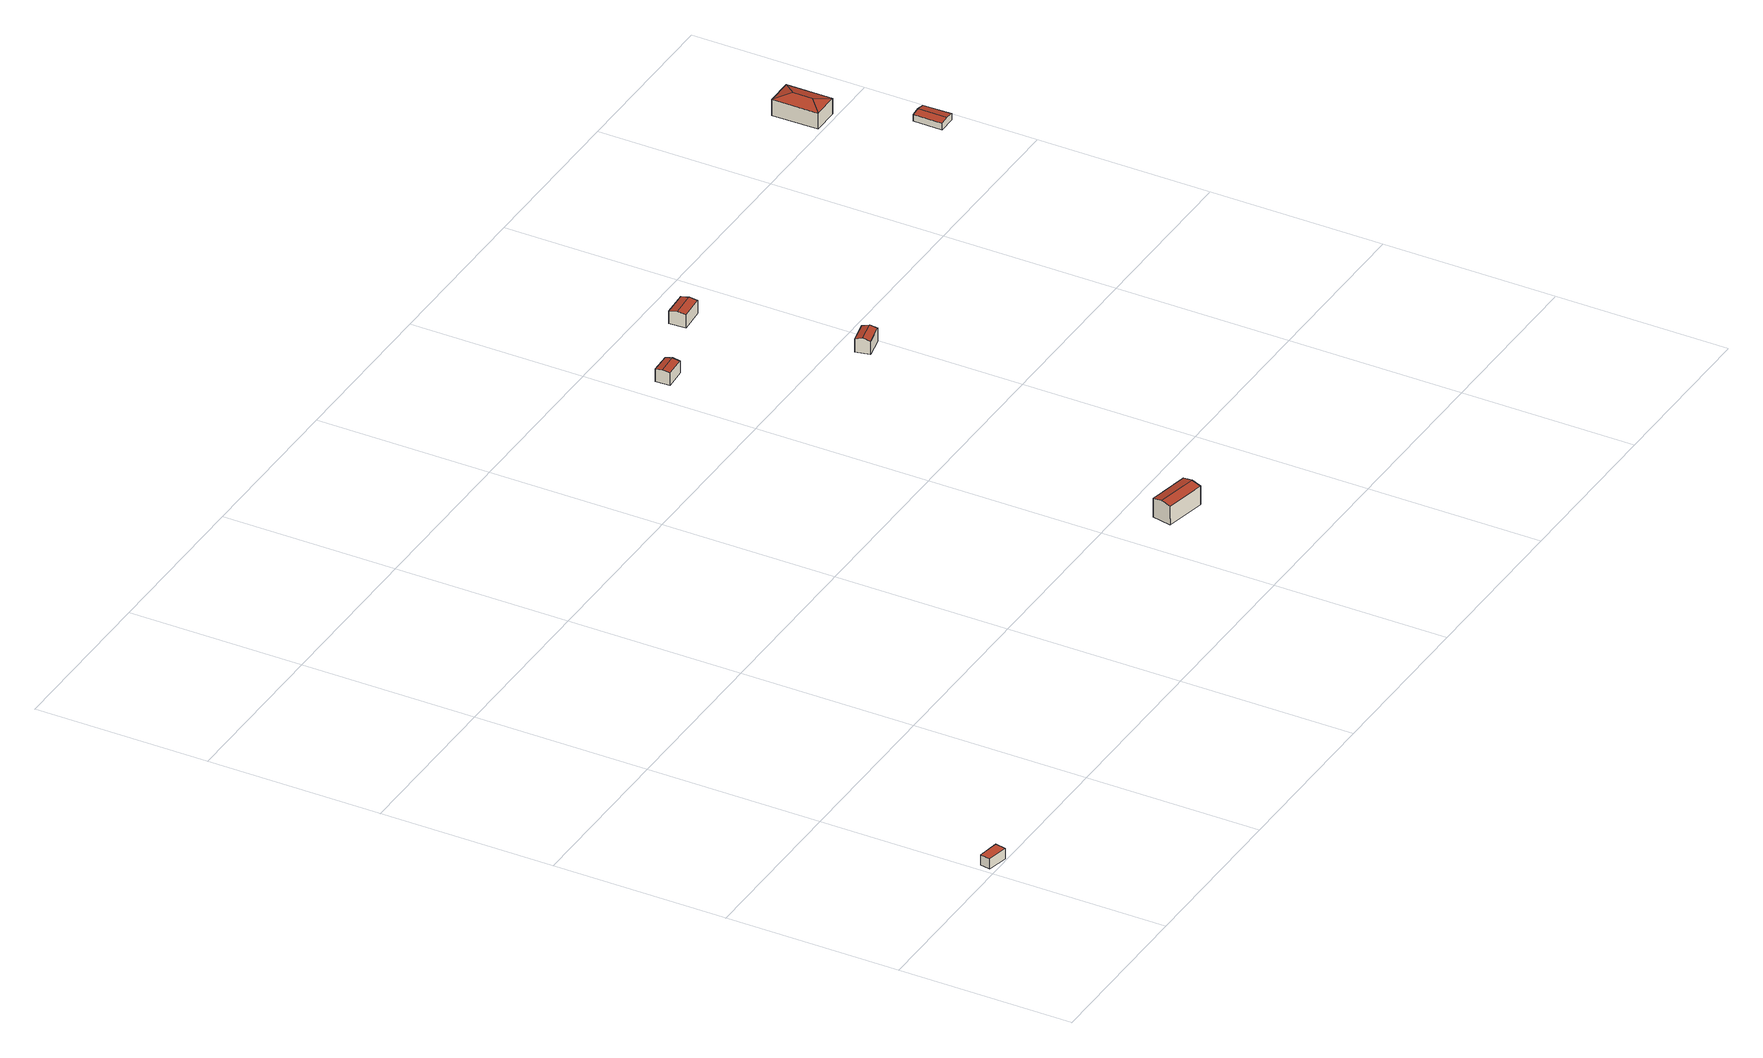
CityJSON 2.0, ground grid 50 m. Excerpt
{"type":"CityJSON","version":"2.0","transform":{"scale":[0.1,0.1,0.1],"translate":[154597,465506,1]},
"CityObjects":{
"building1":{"type":"Building","attributes":{"b3_dak_type":"horizontal","b3_extrusie":"standard","b3_h_dak_50p":5.33,"b3_h_dak_70p":5.35,"b3_h_dak_max":5.41,"b3_h_dak_min":5.24,"b3_h_maaiveld":2.23,"b3_is_glas_dak":false,"b3_kas_warenhuis":false,"b3_kwaliteitsindicator":true,"b3_mutatie_ahn3_ahn4":false,"b3_mutatie_ahn4_ahn5":false,"b3_n_nok":0,"b3_n_vlakken":1,"b3_opp_buitenmuur":57.99,"b3_opp_dak_plat":19.34,"b3_opp_dak_schuin":0,"b3_opp_grond":19.33,"b3_opp_scheidingsmuur":0,"b3_rmse_lod12":0.0355,"b3_rmse_lod13":0.0355,"b3_rmse_lod22":0.0219,"b3_t_run":13,"b3_val3dity_lod12":"[]","b3_val3dity_lod13":"[]","b3_val3dity_lod22":"[]","b3_volume_lod12":60.25,"b3_volume_lod13":60.25,"b3_volume_lod22":60.02,"geconstateerd":false,"oorspronkelijkbouwjaar":1989,"status":"Pand in gebruik"},"children":["building1-1"]},
"building1-1":{"type":"BuildingPart","parents":["building1"],"geometry":[{"type":"Solid","lod":"2.2","boundaries":[[[[0,1,2,3]],[[4,5,6,7]],[[7,6,1,0]],[[6,5,2,1]],[[5,4,3,2]],[[4,7,0,3]]]],"semantics":{"surfaces":[{"type":"GroundSurface"},{"type":"RoofSurface"},{"type":"WallSurface"}],"values":[[0,1,2,2,2,2]]}}]},
"building2":{"type":"Building","attributes":{"b3_dak_type":"slanted","b3_extrusie":"standard","b3_h_dak_50p":6.82,"b3_h_dak_70p":7.32,"b3_h_dak_max":8.08,"b3_h_dak_min":5.58,"b3_h_maaiveld":1.62,"b3_h_nok":8.16,"b3_is_glas_dak":false,"b3_kas_warenhuis":false,"b3_kwaliteitsindicator":true,"b3_mutatie_ahn3_ahn4":false,"b3_mutatie_ahn4_ahn5":false,"b3_n_nok":1,"b3_n_vlakken":4,"b3_opp_buitenmuur":152.1,"b3_opp_dak_plat":0,"b3_opp_dak_schuin":92.76,"b3_opp_grond":68.12,"b3_opp_scheidingsmuur":0,"b3_rmse_lod12":0.881,"b3_rmse_lod13":0.881,"b3_rmse_lod22":0.041,"b3_t_run":58,"b3_val3dity_lod12":"[]","b3_val3dity_lod13":"[]","b3_val3dity_lod22":"[]","b3_volume_lod12":387.47,"b3_volume_lod13":387.47,"b3_volume_lod22":355.97,"geconstateerd":false,"oorspronkelijkbouwjaar":1850,"status":"Pand in gebruik"},"children":["building2-1"]},
"building2-1":{"type":"BuildingPart","parents":["building2"],"geometry":[{"type":"Solid","lod":"2.2","boundaries":[[[[8,9,10,11]],[[12,13,14,9,8]],[[15,14,13,16]],[[14,15,10,9]],[[15,16,17,11,10]],[[12,17,16,13]],[[17,12,8,11]]]],"semantics":{"surfaces":[{"type":"GroundSurface"},{"type":"WallSurface"},{"type":"RoofSurface"}],"values":[[0,1,2,1,1,2,1]]}}]},
"building3":{"type":"Building","attributes":{"b3_dak_type":"slanted","b3_extrusie":"standard","b3_h_dak_50p":4.9,"b3_h_dak_70p":5.08,"b3_h_dak_max":5.37,"b3_h_dak_min":4.27,"b3_h_maaiveld":1.43,"b3_h_nok":5.36,"b3_is_glas_dak":false,"b3_kas_warenhuis":false,"b3_kwaliteitsindicator":true,"b3_mutatie_ahn3_ahn4":false,"b3_mutatie_ahn4_ahn5":false,"b3_n_nok":1,"b3_n_vlakken":2,"b3_opp_buitenmuur":65.55,"b3_opp_dak_plat":0,"b3_opp_dak_schuin":27.33,"b3_opp_grond":25.2,"b3_opp_scheidingsmuur":0,"b3_rmse_lod12":0.357,"b3_rmse_lod13":0.357,"b3_rmse_lod22":0.0201,"b3_t_run":17,"b3_val3dity_lod12":"[]","b3_val3dity_lod13":"[]","b3_val3dity_lod22":"[]","b3_volume_lod12":92.02,"b3_volume_lod13":92.02,"b3_volume_lod22":86.44,"geconstateerd":false,"oorspronkelijkbouwjaar":2006,"status":"Pand in gebruik"},"children":["building3-1"]},
"building3-1":{"type":"BuildingPart","parents":["building3"],"geometry":[{"type":"Solid","lod":"2.2","boundaries":[[[[18,19,20,21]],[[22,23,24,19,18]],[[25,24,23,26]],[[24,25,20,19]],[[25,26,27,21,20]],[[22,27,26,23]],[[27,22,18,21]]]],"semantics":{"surfaces":[{"type":"GroundSurface"},{"type":"WallSurface"},{"type":"RoofSurface"}],"values":[[0,1,2,1,1,2,1]]}}]},
"building4":{"type":"Building","attributes":{"b3_dak_type":"slanted","b3_extrusie":"standard","b3_h_dak_50p":6.24,"b3_h_dak_70p":6.71,"b3_h_dak_max":7.33,"b3_h_dak_min":5.33,"b3_h_maaiveld":2.57,"b3_h_nok":7.37,"b3_is_glas_dak":false,"b3_kas_warenhuis":false,"b3_kwaliteitsindicator":true,"b3_mutatie_ahn3_ahn4":false,"b3_mutatie_ahn4_ahn5":false,"b3_n_nok":1,"b3_n_vlakken":2,"b3_opp_buitenmuur":66.34,"b3_opp_dak_plat":0,"b3_opp_dak_schuin":37.8,"b3_opp_grond":26.9,"b3_opp_scheidingsmuur":0,"b3_rmse_lod12":0.765,"b3_rmse_lod13":0.765,"b3_rmse_lod22":0.0276,"b3_t_run":17,"b3_val3dity_lod12":"[]","b3_val3dity_lod13":"[]","b3_val3dity_lod22":"[]","b3_volume_lod12":112.22,"b3_volume_lod13":112.22,"b3_volume_lod22":101.03,"geconstateerd":false,"oorspronkelijkbouwjaar":1960,"status":"Pand in gebruik"},"children":["building4-1"]},
"building4-1":{"type":"BuildingPart","parents":["building4"],"geometry":[{"type":"Solid","lod":"2.2","boundaries":[[[[28,29,30,31]],[[32,33,34,29,28]],[[35,34,33,36]],[[34,35,30,29]],[[35,36,37,31,30]],[[32,37,36,33]],[[37,32,28,31]]]],"semantics":{"surfaces":[{"type":"GroundSurface"},{"type":"WallSurface"},{"type":"RoofSurface"}],"values":[[0,1,2,1,1,2,1]]}}]},
"building5":{"type":"Building","attributes":{"b3_dak_type":"slanted","b3_extrusie":"standard","b3_h_dak_50p":6.06,"b3_h_dak_70p":6.48,"b3_h_dak_max":7.11,"b3_h_dak_min":5.11,"b3_h_maaiveld":2.61,"b3_h_nok":7.11,"b3_is_glas_dak":false,"b3_kas_warenhuis":false,"b3_kwaliteitsindicator":true,"b3_mutatie_ahn3_ahn4":false,"b3_mutatie_ahn4_ahn5":false,"b3_n_nok":1,"b3_n_vlakken":2,"b3_opp_buitenmuur":67.61,"b3_opp_dak_plat":0,"b3_opp_dak_schuin":46.45,"b3_opp_grond":34.71,"b3_opp_scheidingsmuur":0,"b3_rmse_lod12":0.747,"b3_rmse_lod13":0.747,"b3_rmse_lod22":0.023,"b3_t_run":30,"b3_val3dity_lod12":"[]","b3_val3dity_lod13":"[]","b3_val3dity_lod22":"[]","b3_volume_lod12":134.86,"b3_volume_lod13":134.86,"b3_volume_lod22":119.63,"geconstateerd":false,"oorspronkelijkbouwjaar":2006,"status":"Pand in gebruik"},"children":["building5-1"]},
"building5-1":{"type":"BuildingPart","parents":["building5"],"geometry":[{"type":"Solid","lod":"2.2","boundaries":[[[[38,39,40,41]],[[42,43,44,39,38]],[[45,44,43,46]],[[44,45,40,39]],[[45,46,47,41,40]],[[42,47,46,43]],[[47,42,38,41]]]],"semantics":{"surfaces":[{"type":"GroundSurface"},{"type":"WallSurface"},{"type":"RoofSurface"}],"values":[[0,1,2,1,1,2,1]]}}]},
"building6":{"type":"Building","attributes":{"b3_dak_type":"slanted","b3_extrusie":"standard","b3_h_dak_50p":6.53,"b3_h_dak_70p":7.49,"b3_h_dak_max":9.14,"b3_h_dak_min":4.46,"b3_h_maaiveld":2.67,"b3_h_nok":9.26,"b3_is_glas_dak":false,"b3_kas_warenhuis":false,"b3_kwaliteitsindicator":true,"b3_mutatie_ahn3_ahn4":false,"b3_mutatie_ahn4_ahn5":false,"b3_n_nok":1,"b3_n_vlakken":4,"b3_opp_buitenmuur":89.55,"b3_opp_dak_plat":0,"b3_opp_dak_schuin":172.27,"b3_opp_grond":104.2,"b3_opp_scheidingsmuur":0,"b3_rmse_lod12":1.64,"b3_rmse_lod13":1.64,"b3_rmse_lod22":0.0279,"b3_t_run":53,"b3_val3dity_lod12":"[]","b3_val3dity_lod13":"[]","b3_val3dity_lod22":"[]","b3_volume_lod12":505.5,"b3_volume_lod13":505.5,"b3_volume_lod22":416.61,"geconstateerd":false,"oorspronkelijkbouwjaar":1950,"status":"Pand in gebruik"},"children":["building6-1"]},
"building6-1":{"type":"BuildingPart","parents":["building6"],"geometry":[{"type":"Solid","lod":"2.2","boundaries":[[[[48,49,50,51]],[[52,53,54,55]],[[53,52,49,48]],[[56,52,55]],[[52,56,50,49]],[[57,56,55,54]],[[56,57,51,50]],[[53,57,54]],[[57,53,48,51]]]],"semantics":{"surfaces":[{"type":"GroundSurface"},{"type":"RoofSurface"},{"type":"WallSurface"}],"values":[[0,1,2,1,2,1,2,1,2]]}}]},
"building7":{"type":"Building","attributes":{"b3_dak_type":"slanted","b3_extrusie":"standard","b3_h_dak_50p":3.76,"b3_h_dak_70p":4.05,"b3_h_dak_max":4.42,"b3_h_dak_min":3.04,"b3_h_maaiveld":2.05,"b3_h_nok":4.47,"b3_is_glas_dak":false,"b3_kas_warenhuis":false,"b3_kwaliteitsindicator":true,"b3_mutatie_ahn3_ahn4":false,"b3_mutatie_ahn4_ahn5":false,"b3_n_nok":1,"b3_n_vlakken":2,"b3_opp_buitenmuur":37.33,"b3_opp_dak_plat":0,"b3_opp_dak_schuin":43.82,"b3_opp_grond":41.34,"b3_opp_scheidingsmuur":0,"b3_rmse_lod12":0.518,"b3_rmse_lod13":0.518,"b3_rmse_lod22":0.0381,"b3_t_run":25,"b3_val3dity_lod12":"[]","b3_val3dity_lod13":"[]","b3_val3dity_lod22":"[]","b3_volume_lod12":82.73,"b3_volume_lod13":82.73,"b3_volume_lod22":69.1,"geconstateerd":false,"oorspronkelijkbouwjaar":1950,"status":"Pand in gebruik"},"children":["building7-1"]},
"building7-1":{"type":"BuildingPart","parents":["building7"],"geometry":[{"type":"Solid","lod":"2.2","boundaries":[[[[58,59,60,61]],[[62,63,64,59,58]],[[65,64,63,66]],[[64,65,60,59]],[[65,66,67,61,60]],[[62,67,66,63]],[[67,62,58,61]]]],"semantics":{"surfaces":[{"type":"GroundSurface"},{"type":"WallSurface"},{"type":"RoofSurface"}],"values":[[0,1,2,1,1,2,1]]}}]}
},
"vertices":[
[74,31,12],[68,0,12],[7,12,12],[13,42,12],[13,42,43],[7,12,43],[68,0,43],[74,31,43],
[1615,363,6],[1626,418,6],[1744,395,6],[1733,339,6],[1615,363,63],[1621,390,69],[1626,418,63],[1744,395,63],[1739,367,69],[1733,339,63],
[1629,1831,4],[1632,1790,4],[1571,1786,4],[1569,1828,4],[1629,1831,41],[1631,1811,45],[1632,1790,41],[1571,1786,41],[1570,1807,45],[1569,1828,41],
[1975,1450,16],[1983,1409,16],[1921,1396,16],[1912,1437,16],[1975,1450,57],[1979,1429,63],[1983,1409,57],[1921,1396,57],[1917,1417,63],[1912,1437,57],
[1874,1919,16],[1878,1872,16],[1805,1866,16],[1801,1914,16],[1874,1919,55],[1876,1896,60],[1878,1872,55],[1805,1866,55],[1803,1890,60],[1801,1914,55],
[2761,2003,17],[2760,2137,17],[2838,2137,17],[2839,2004,17],[2760,2137,65],[2761,2003,65],[2800,2042,76],[2800,2098,76],[2838,2137,65],[2839,2004,65],
[2917,1813,11],[2965,1812,11],[2967,1729,11],[2916,1728,11],[2917,1813,31],[2942,1813,35],[2965,1812,31],[2967,1729,31],[2941,1728,35],[2916,1728,31]
]}
